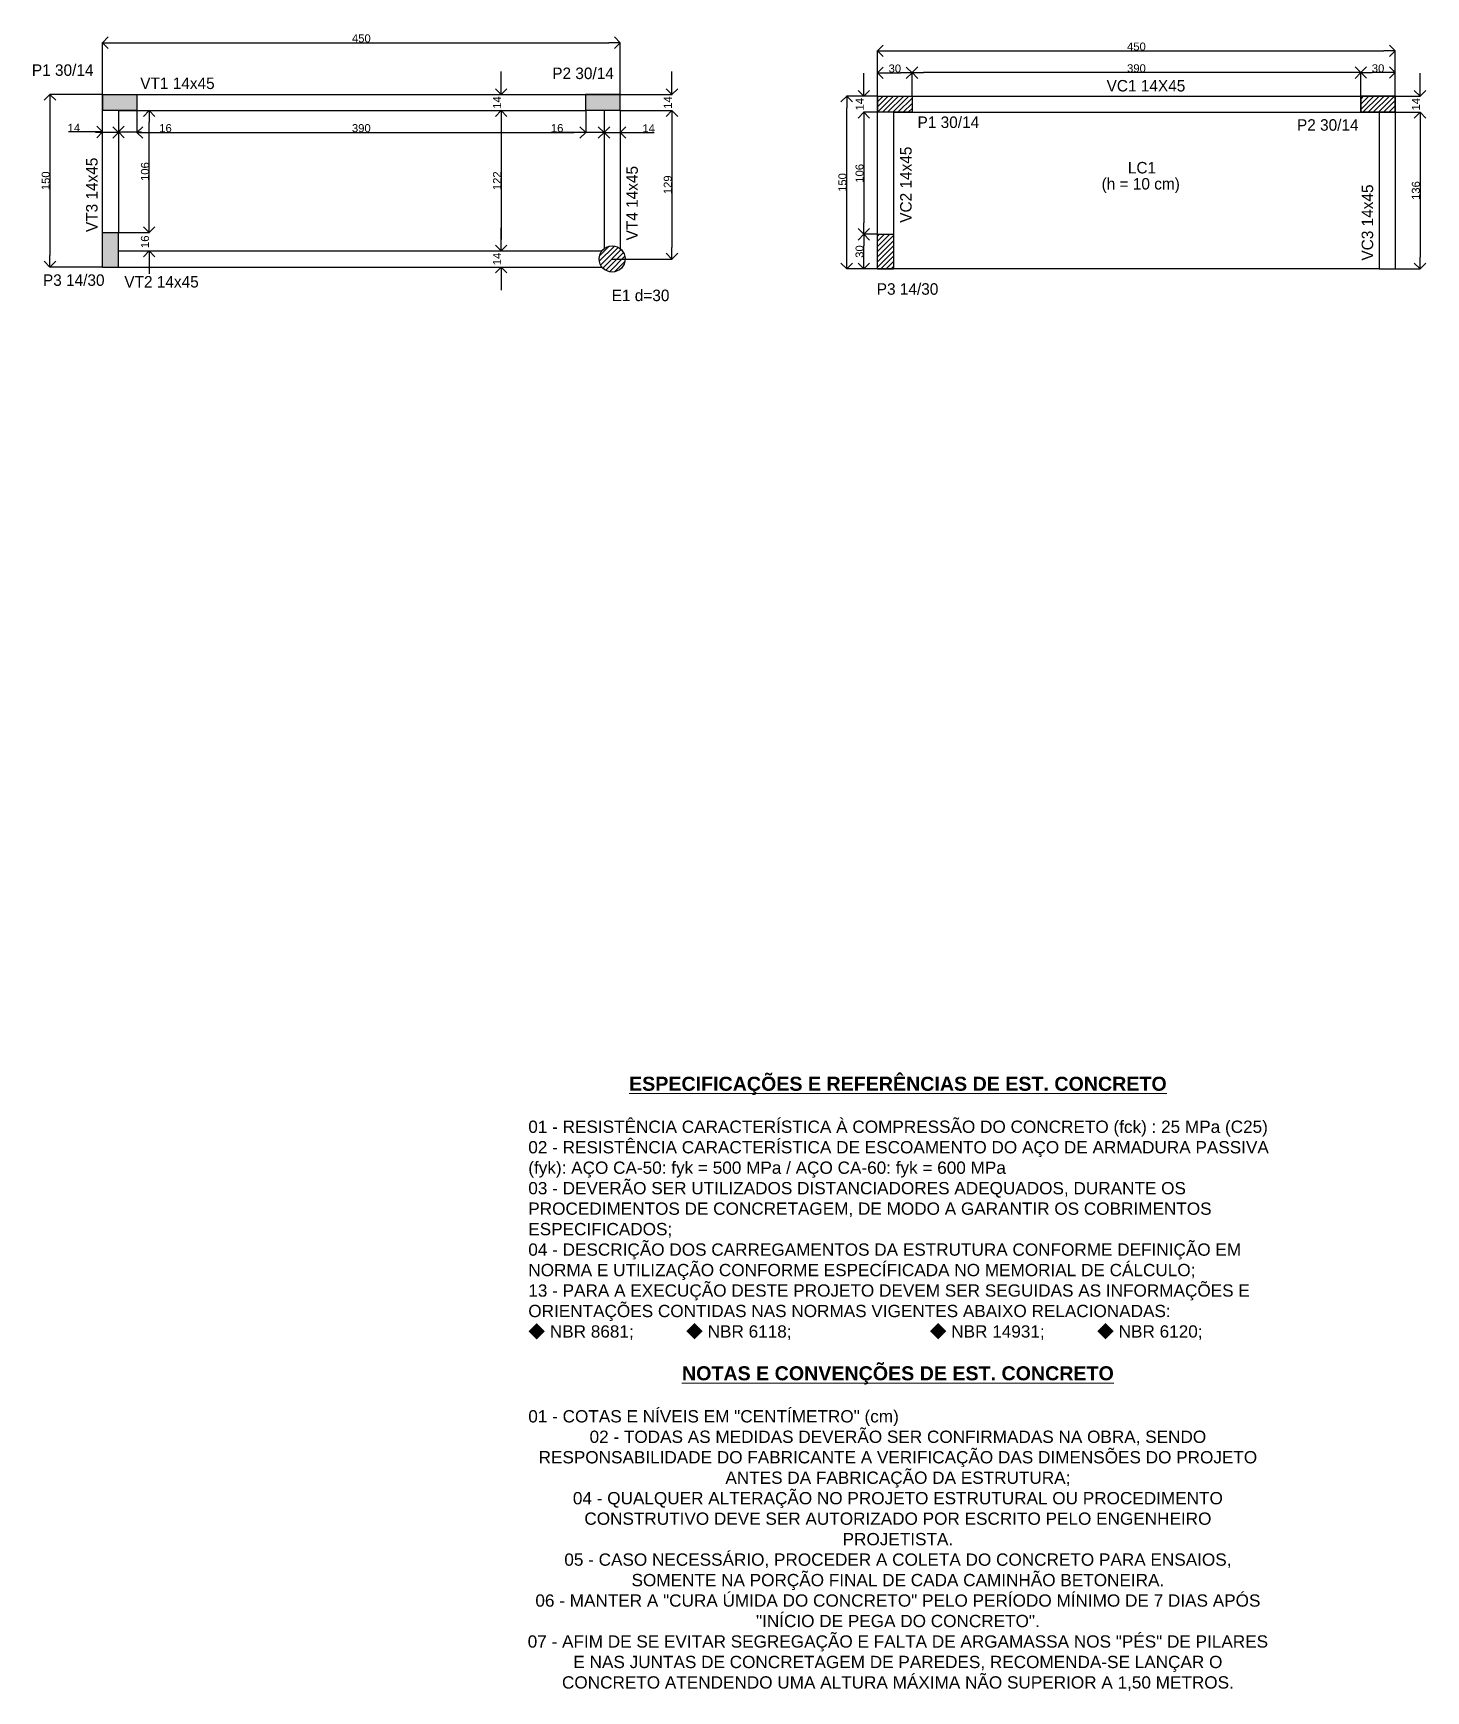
# Model space of a CAD drawing. Header units: centimetres. Extents: x -7745 to 1402, y 487 to 2935.
# Drawn here: x -1639 to -429, y 1351 to 2791 of the extents above; entities that cross this region are included whole.
import ezdxf

# ---------------------------------------------------------------- set-up
doc = ezdxf.new("R2010")
doc.units = ezdxf.units.CM
doc.linetypes.add('ACAD_ISO03W100', pattern=[30, 12, -18])
for name, color, linetype in [('024 TEXTOS', 7, 'Continuous'), ('ARQUITETURA', 253, 'Continuous'), ('CARIMBO', 250, 'Continuous'), ('Cota', 5, 'Continuous'), ('PEÇAS ESTRUTURAIS', 1, 'Continuous')]:
    doc.layers.add(name, color=color, linetype=linetype)
doc.layers.add('A-ANNO-DIMS', color=7, linetype='Continuous', lineweight=30)
doc.styles.add('1.100 GRANDE', font='arial.ttf', dxfattribs={"height": 0.25})
doc.styles.add('Arial_1', font='arial.ttf', dxfattribs={"height": 7})
doc.styles.add('Century Gothic_B', font='GOTHICB.TTF', dxfattribs={"height": 0.15})
doc.dimstyles.get("Standard").update_dxf_attribs({"dimtxt": 7, "dimasz": 0.3, "dimexe": 0.18, "dimexo": 0.0625, "dimgap": 0.09, "dimtad": 0, "dimdec": 0, "dimzin": 0, "dimdsep": 46, "dimtxsty": 'Arial_1', "dimcen": 0.09, "dimadec": 0, "dimazin": 0, "dimtfac": 1, "dimtdec": 0, "dimtofl": 0, "dimtmove": 0, "dimatfit": 3, "dimfxl": 1, "dimtolj": 1, "dimtzin": 0, "dimarcsym": 2})

# ---------------------------------------------------------------- blocks, each defined once
blk = doc.blocks.new('_Open90')
at = {"color": 0, "linetype": 'ByBlock', "lineweight": -2}
for p, q in [((0, 0), (-1, 0)), ((-0.5, 0.5), (0, 0)), ((0, 0), (-0.5, -0.5))]:
    blk.add_line(p, q, dxfattribs=at)
blk = doc.blocks.new('*D106')
at = {"layer": 'Cota', "color": 0, "lineweight": -2, "transparency": 16777216}
for p, q in [((-1579, 2738.1), (-1624.7, 2738.1)), ((-1624.5, 2728.1), (-1624.5, 2598.1)), ((-1579, 2588.1), (-1624.7, 2588.1))]:
    blk.add_line(p, q, dxfattribs=at)
at = {"layer": 'Defpoints', "color": 0, "transparency": 16777216}
for p in [(-1578.9, 2738.1), (-1624.5, 2588.1), (-1578.9, 2588.1)]:
    blk.add_point(p, dxfattribs=at)
at = {"layer": 'Cota', "color": 0, "lineweight": -2, "transparency": 16777216, "xscale": 10, "yscale": 10, "zscale": 10}
for p, rotation in [((-1624.5, 2738.1), 90), ((-1624.5, 2588.1), 270)]:
    blk.add_blockref('_Open90', p, dxfattribs=dict(at, rotation=rotation))
at = {"layer": 'Cota', "color": 0, "transparency": 16777216, "insert": (-1628.2, 2663.1), "char_height": 7, "attachment_point": 5, "rotation": 90, "style": 'Arial_1'}
blk.add_mtext('\\A1;150', dxfattribs=at)
blk = doc.blocks.new('*D108')
at = {"layer": 'Cota', "color": 0, "lineweight": -2, "transparency": 16777216}
for p, q in [((-1578.9, 2738.2), (-1578.9, 2783.3)), ((-1568.9, 2783.1), (-1138.9, 2783.1)), ((-1128.9, 2738.2), (-1128.9, 2783.3))]:
    blk.add_line(p, q, dxfattribs=at)
at = {"layer": 'Defpoints', "color": 0, "transparency": 16777216}
for p in [(-1128.9, 2783.1), (-1578.9, 2738.1), (-1128.9, 2738.1)]:
    blk.add_point(p, dxfattribs=at)
at = {"layer": 'Cota', "color": 0, "lineweight": -2, "transparency": 16777216, "xscale": 10, "yscale": 10, "zscale": 10, "rotation": 180}
blk.add_blockref('_Open90', (-1578.9, 2783.1), dxfattribs=at)
at = {"layer": 'Cota', "color": 0, "lineweight": -2, "transparency": 16777216, "xscale": 10, "yscale": 10, "zscale": 10}
blk.add_blockref('_Open90', (-1128.9, 2783.1), dxfattribs=at)
at = {"layer": 'Cota', "color": 0, "transparency": 16777216, "insert": (-1353.9, 2786.8), "char_height": 7, "attachment_point": 5, "style": 'Arial_1'}
blk.add_mtext('\\A1;450', dxfattribs=at)
blk = doc.blocks.new('*D109')
at = {"layer": 'Cota', "color": 0, "lineweight": -2, "transparency": 16777216}
for p, q in [((-1588.9, 2705.5), (-1608.4, 2705.5)), ((-1578.9, 2705.2), (-1578.9, 2705.7)), ((-1564.9, 2705.2), (-1564.9, 2705.7)), ((-1554.9, 2705.5), (-1544.9, 2705.5))]:
    blk.add_line(p, q, dxfattribs=at)
at = {"layer": 'Defpoints', "color": 0, "transparency": 16777216}
for p in [(-1578.9, 2705.1), (-1564.9, 2705.5), (-1564.9, 2705.1)]:
    blk.add_point(p, dxfattribs=at)
at = {"layer": 'Cota', "color": 0, "lineweight": -2, "transparency": 16777216, "xscale": 10, "yscale": 10, "zscale": 10}
blk.add_blockref('_Open90', (-1578.9, 2705.5), dxfattribs=at)
at = {"layer": 'Cota', "color": 0, "lineweight": -2, "transparency": 16777216, "xscale": 10, "yscale": 10, "zscale": 10, "rotation": 180}
blk.add_blockref('_Open90', (-1564.9, 2705.5), dxfattribs=at)
at = {"layer": 'Cota', "color": 0, "transparency": 16777216, "insert": (-1603.7, 2709.1), "char_height": 7, "attachment_point": 5, "style": 'Arial_1'}
blk.add_mtext('\\A1;14', dxfattribs=at)
blk = doc.blocks.new('*D110')
at = {"layer": 'Cota', "color": 0, "lineweight": -2, "transparency": 16777216}
for p, q in [((-1564.9, 2724.1), (-1564.9, 2704.9)), ((-1548.9, 2724.1), (-1548.9, 2704.9)), ((-1574.9, 2705.1), (-1584.9, 2705.1)), ((-1538.9, 2705.1), (-1519.4, 2705.1))]:
    blk.add_line(p, q, dxfattribs=at)
at = {"layer": 'Defpoints', "color": 0, "transparency": 16777216}
for p in [(-1564.9, 2724.1), (-1548.9, 2724.1), (-1548.9, 2705.1)]:
    blk.add_point(p, dxfattribs=at)
at = {"layer": 'Cota', "color": 0, "lineweight": -2, "transparency": 16777216, "xscale": 10, "yscale": 10, "zscale": 10}
blk.add_blockref('_Open90', (-1564.9, 2705.1), dxfattribs=at)
at = {"layer": 'Cota', "color": 0, "lineweight": -2, "transparency": 16777216, "xscale": 10, "yscale": 10, "zscale": 10, "rotation": 180}
blk.add_blockref('_Open90', (-1548.9, 2705.1), dxfattribs=at)
at = {"layer": 'Cota', "color": 0, "transparency": 16777216, "insert": (-1524.1, 2708.8), "char_height": 7, "attachment_point": 5, "style": 'Arial_1'}
blk.add_mtext('\\A1;16', dxfattribs=at)
blk = doc.blocks.new('*D111')
at = {"layer": 'Cota', "color": 0, "lineweight": -2, "transparency": 16777216}
for p, q in [((-1548.9, 2724.1), (-1548.9, 2704.9)), ((-1158.9, 2724.1), (-1158.9, 2704.9)), ((-1538.9, 2705.1), (-1168.9, 2705.1))]:
    blk.add_line(p, q, dxfattribs=at)
at = {"layer": 'Defpoints', "color": 0, "transparency": 16777216}
for p in [(-1548.9, 2724.1), (-1158.9, 2724.1), (-1158.9, 2705.1)]:
    blk.add_point(p, dxfattribs=at)
at = {"layer": 'Cota', "color": 0, "lineweight": -2, "transparency": 16777216, "xscale": 10, "yscale": 10, "zscale": 10, "rotation": 180}
blk.add_blockref('_Open90', (-1548.9, 2705.1), dxfattribs=at)
at = {"layer": 'Cota', "color": 0, "lineweight": -2, "transparency": 16777216, "xscale": 10, "yscale": 10, "zscale": 10}
blk.add_blockref('_Open90', (-1158.9, 2705.1), dxfattribs=at)
at = {"layer": 'Cota', "color": 0, "transparency": 16777216, "insert": (-1353.9, 2708.8), "char_height": 7, "attachment_point": 5, "style": 'Arial_1'}
blk.add_mtext('\\A1;390', dxfattribs=at)
blk = doc.blocks.new('*D112')
at = {"layer": 'Cota', "color": 0, "lineweight": -2, "transparency": 16777216}
for p, q in [((-1158.9, 2724.1), (-1158.9, 2704.9)), ((-1142.9, 2724.1), (-1142.9, 2704.9)), ((-1168.9, 2705.1), (-1188.5, 2705.1)), ((-1132.9, 2705.1), (-1122.9, 2705.1))]:
    blk.add_line(p, q, dxfattribs=at)
at = {"layer": 'Defpoints', "color": 0, "transparency": 16777216}
for p in [(-1158.9, 2724.1), (-1142.9, 2724.1), (-1142.9, 2705.1)]:
    blk.add_point(p, dxfattribs=at)
at = {"layer": 'Cota', "color": 0, "lineweight": -2, "transparency": 16777216, "xscale": 10, "yscale": 10, "zscale": 10}
blk.add_blockref('_Open90', (-1158.9, 2705.1), dxfattribs=at)
at = {"layer": 'Cota', "color": 0, "lineweight": -2, "transparency": 16777216, "xscale": 10, "yscale": 10, "zscale": 10, "rotation": 180}
blk.add_blockref('_Open90', (-1142.9, 2705.1), dxfattribs=at)
at = {"layer": 'Cota', "color": 0, "transparency": 16777216, "insert": (-1183.7, 2708.8), "char_height": 7, "attachment_point": 5, "style": 'Arial_1'}
blk.add_mtext('\\A1;16', dxfattribs=at)
blk = doc.blocks.new('*D113')
at = {"layer": 'Cota', "color": 0, "lineweight": -2, "transparency": 16777216}
for p, q in [((-1142.9, 2724.1), (-1142.9, 2704.9)), ((-1128.9, 2724.1), (-1128.9, 2704.9)), ((-1152.9, 2705.1), (-1162.9, 2705.1)), ((-1118.9, 2705.1), (-1099.4, 2705.1))]:
    blk.add_line(p, q, dxfattribs=at)
at = {"layer": 'Defpoints', "color": 0, "transparency": 16777216}
for p in [(-1142.9, 2724.1), (-1128.9, 2724.1), (-1128.9, 2705.1)]:
    blk.add_point(p, dxfattribs=at)
at = {"layer": 'Cota', "color": 0, "lineweight": -2, "transparency": 16777216, "xscale": 10, "yscale": 10, "zscale": 10}
blk.add_blockref('_Open90', (-1142.9, 2705.1), dxfattribs=at)
at = {"layer": 'Cota', "color": 0, "lineweight": -2, "transparency": 16777216, "xscale": 10, "yscale": 10, "zscale": 10, "rotation": 180}
blk.add_blockref('_Open90', (-1128.9, 2705.1), dxfattribs=at)
at = {"layer": 'Cota', "color": 0, "transparency": 16777216, "insert": (-1104.2, 2708.7), "char_height": 7, "attachment_point": 5, "style": 'Arial_1'}
blk.add_mtext('\\A1;14', dxfattribs=at)
blk = doc.blocks.new('*D114')
at = {"layer": 'Cota', "color": 0, "lineweight": -2, "transparency": 16777216}
for p, q in [((-1232.3, 2748.1), (-1232.3, 2758.1)), ((-1232.2, 2738.1), (-1232.5, 2738.1)), ((-1232.3, 2724.1), (-1232.5, 2724.1)), ((-1232.3, 2714.1), (-1232.3, 2704.1))]:
    blk.add_line(p, q, dxfattribs=at)
at = {"layer": 'Defpoints', "color": 0, "transparency": 16777216}
for p in [(-1232.1, 2738.1), (-1232.3, 2724.1), (-1232.3, 2724.1)]:
    blk.add_point(p, dxfattribs=at)
at = {"layer": 'Cota', "color": 0, "lineweight": -2, "transparency": 16777216, "xscale": 10, "yscale": 10, "zscale": 10}
for p, rotation in [((-1232.3, 2738.1), 270), ((-1232.3, 2724.1), 90)]:
    blk.add_blockref('_Open90', p, dxfattribs=dict(at, rotation=rotation))
at = {"layer": 'Cota', "color": 0, "transparency": 16777216, "insert": (-1235.9, 2731.1), "char_height": 7, "attachment_point": 5, "rotation": 90, "style": 'Arial_1'}
blk.add_mtext('\\A1;14', dxfattribs=at)
blk = doc.blocks.new('*D115')
at = {"layer": 'Cota', "color": 0, "lineweight": -2, "transparency": 16777216}
for p, q in [((-1232.3, 2724.1), (-1232.5, 2724.1)), ((-1232.3, 2714.1), (-1232.3, 2612.1)), ((-1232.3, 2602.1), (-1232.5, 2602.1))]:
    blk.add_line(p, q, dxfattribs=at)
at = {"layer": 'Defpoints', "color": 0, "transparency": 16777216}
for p in [(-1232.3, 2724.1), (-1232.3, 2602.1), (-1232.3, 2602.1)]:
    blk.add_point(p, dxfattribs=at)
at = {"layer": 'Cota', "color": 0, "lineweight": -2, "transparency": 16777216, "xscale": 10, "yscale": 10, "zscale": 10}
for p, rotation in [((-1232.3, 2724.1), 90), ((-1232.3, 2602.1), 270)]:
    blk.add_blockref('_Open90', p, dxfattribs=dict(at, rotation=rotation))
at = {"layer": 'Cota', "color": 0, "transparency": 16777216, "insert": (-1235.9, 2663.1), "char_height": 7, "attachment_point": 5, "rotation": 90, "style": 'Arial_1'}
blk.add_mtext('\\A1;122', dxfattribs=at)
blk = doc.blocks.new('*D116')
at = {"layer": 'Cota', "color": 0, "lineweight": -2, "transparency": 16777216}
for p, q in [((-1232.3, 2612.1), (-1232.3, 2622.1)), ((-1232.3, 2602.1), (-1232.1, 2602.1)), ((-1232.6, 2588.1), (-1232.1, 2588.1)), ((-1232.3, 2578.1), (-1232.3, 2568.1))]:
    blk.add_line(p, q, dxfattribs=at)
at = {"layer": 'Defpoints', "color": 0, "transparency": 16777216}
for p in [(-1232.3, 2602.1), (-1232.7, 2588.1), (-1232.3, 2588.1)]:
    blk.add_point(p, dxfattribs=at)
at = {"layer": 'Cota', "color": 0, "lineweight": -2, "transparency": 16777216, "xscale": 10, "yscale": 10, "zscale": 10}
for p, rotation in [((-1232.3, 2602.1), 270), ((-1232.3, 2588.1), 90)]:
    blk.add_blockref('_Open90', p, dxfattribs=dict(at, rotation=rotation))
at = {"layer": 'Cota', "color": 0, "transparency": 16777216, "insert": (-1235.9, 2595.1), "char_height": 7, "attachment_point": 5, "rotation": 90, "style": 'Arial_1'}
blk.add_mtext('\\A1;14', dxfattribs=at)
blk = doc.blocks.new('*D117')
at = {"layer": 'Cota', "color": 0, "lineweight": -2, "transparency": 16777216}
for p, q in [((-1083.9, 2748.1), (-1083.9, 2758.1)), ((-1128.9, 2738.1), (-1083.7, 2738.1)), ((-1128.9, 2724.1), (-1083.7, 2724.1)), ((-1083.9, 2714.1), (-1083.9, 2704.1))]:
    blk.add_line(p, q, dxfattribs=at)
at = {"layer": 'Defpoints', "color": 0, "transparency": 16777216}
for p in [(-1128.9, 2738.1), (-1128.9, 2724.1), (-1083.9, 2724.1)]:
    blk.add_point(p, dxfattribs=at)
at = {"layer": 'Cota', "color": 0, "lineweight": -2, "transparency": 16777216, "xscale": 10, "yscale": 10, "zscale": 10}
for p, rotation in [((-1083.9, 2738.1), 270), ((-1083.9, 2724.1), 90)]:
    blk.add_blockref('_Open90', p, dxfattribs=dict(at, rotation=rotation))
at = {"layer": 'Cota', "color": 0, "transparency": 16777216, "insert": (-1087.5, 2731.1), "char_height": 7, "attachment_point": 5, "rotation": 90, "style": 'Arial_1'}
blk.add_mtext('\\A1;14', dxfattribs=at)
blk = doc.blocks.new('*D118')
at = {"layer": 'Cota', "color": 0, "lineweight": -2, "transparency": 16777216}
for p, q in [((-1128.9, 2724.1), (-1083.7, 2724.1)), ((-1083.9, 2714.1), (-1083.9, 2605.1)), ((-1135.9, 2595.1), (-1083.7, 2595.1))]:
    blk.add_line(p, q, dxfattribs=at)
at = {"layer": 'Defpoints', "color": 0, "transparency": 16777216}
for p in [(-1128.9, 2724.1), (-1135.9, 2595.1), (-1083.9, 2595.1)]:
    blk.add_point(p, dxfattribs=at)
at = {"layer": 'Cota', "color": 0, "lineweight": -2, "transparency": 16777216, "xscale": 10, "yscale": 10, "zscale": 10}
for p, rotation in [((-1083.9, 2724.1), 90), ((-1083.9, 2595.1), 270)]:
    blk.add_blockref('_Open90', p, dxfattribs=dict(at, rotation=rotation))
at = {"layer": 'Cota', "color": 0, "transparency": 16777216, "insert": (-1087.5, 2659.6), "char_height": 7, "attachment_point": 5, "rotation": 90, "style": 'Arial_1'}
blk.add_mtext('\\A1;129', dxfattribs=at)
blk = doc.blocks.new('*D121')
at = {"layer": 'Cota', "color": 0, "lineweight": -2, "transparency": 16777216}
for p, q in [((-1538.3, 2628.1), (-1538.3, 2638.1)), ((-1564.9, 2618.1), (-1538.1, 2618.1)), ((-1564.9, 2602.1), (-1538.1, 2602.1)), ((-1538.3, 2592.1), (-1538.3, 2582.1))]:
    blk.add_line(p, q, dxfattribs=at)
at = {"layer": 'Defpoints', "color": 0, "transparency": 16777216}
for p in [(-1564.9, 2618.1), (-1538.3, 2618.1), (-1564.9, 2602.1)]:
    blk.add_point(p, dxfattribs=at)
at = {"layer": 'Cota', "color": 0, "lineweight": -2, "transparency": 16777216, "xscale": 10, "yscale": 10, "zscale": 10}
for p, rotation in [((-1538.3, 2618.1), 270), ((-1538.3, 2602.1), 90)]:
    blk.add_blockref('_Open90', p, dxfattribs=dict(at, rotation=rotation))
at = {"layer": 'Cota', "color": 0, "transparency": 16777216, "insert": (-1541.9, 2610.1), "char_height": 7, "attachment_point": 5, "rotation": 90, "style": 'Arial_1'}
blk.add_mtext('\\A1;16', dxfattribs=at)
blk = doc.blocks.new('*D122')
at = {"layer": 'Cota', "color": 0, "lineweight": -2, "transparency": 16777216}
for p, q in [((-1564.9, 2724.1), (-1538.1, 2724.1)), ((-1538.3, 2628.1), (-1538.3, 2714.1)), ((-1564.9, 2618.1), (-1538.1, 2618.1))]:
    blk.add_line(p, q, dxfattribs=at)
at = {"layer": 'Defpoints', "color": 0, "transparency": 16777216}
for p in [(-1564.9, 2724.1), (-1538.3, 2724.1), (-1564.9, 2618.1)]:
    blk.add_point(p, dxfattribs=at)
at = {"layer": 'Cota', "color": 0, "lineweight": -2, "transparency": 16777216, "xscale": 10, "yscale": 10, "zscale": 10}
for p, rotation in [((-1538.3, 2724.1), 90), ((-1538.3, 2618.1), 270)]:
    blk.add_blockref('_Open90', p, dxfattribs=dict(at, rotation=rotation))
at = {"layer": 'Cota', "color": 0, "transparency": 16777216, "insert": (-1541.9, 2671.1), "char_height": 7, "attachment_point": 5, "rotation": 90, "style": 'Arial_1'}
blk.add_mtext('\\A1;106', dxfattribs=at)
blk = doc.blocks.new('*D124')
at = {"layer": 'Cota', "color": 0, "lineweight": -2, "transparency": 16777216}
for p, q in [((-905.3, 2616.6), (-917.3, 2616.6)), ((-917.2, 2596.6), (-917.2, 2606.6)), ((-905.3, 2586.6), (-917.3, 2586.6))]:
    blk.add_line(p, q, dxfattribs=at)
at = {"layer": 'Defpoints', "color": 0, "transparency": 16777216}
for p in [(-917.2, 2616.6), (-905.2, 2616.6), (-905.2, 2586.6)]:
    blk.add_point(p, dxfattribs=at)
at = {"layer": 'Cota', "color": 0, "lineweight": -2, "transparency": 16777216, "xscale": 10, "yscale": 10, "zscale": 10}
for p, rotation in [((-917.2, 2616.6), 90), ((-917.2, 2586.6), 270)]:
    blk.add_blockref('_Open90', p, dxfattribs=dict(at, rotation=rotation))
at = {"layer": 'Cota', "color": 0, "transparency": 16777216, "insert": (-920.8, 2601.6), "char_height": 7, "attachment_point": 5, "rotation": 90, "style": 'Arial_1'}
blk.add_mtext('\\A1;30', dxfattribs=at)
blk = doc.blocks.new('*D125')
at = {"layer": 'Cota', "color": 0, "lineweight": -2, "transparency": 16777216}
for p, q in [((-905.3, 2722.6), (-917.3, 2722.6)), ((-917.1, 2712.6), (-917.1, 2626.6)), ((-905.3, 2616.6), (-917.3, 2616.6))]:
    blk.add_line(p, q, dxfattribs=at)
at = {"layer": 'Defpoints', "color": 0, "transparency": 16777216}
for p in [(-905.2, 2722.6), (-917.1, 2616.6), (-905.2, 2616.6)]:
    blk.add_point(p, dxfattribs=at)
at = {"layer": 'Cota', "color": 0, "lineweight": -2, "transparency": 16777216, "xscale": 10, "yscale": 10, "zscale": 10}
for p, rotation in [((-917.1, 2722.6), 90), ((-917.1, 2616.6), 270)]:
    blk.add_blockref('_Open90', p, dxfattribs=dict(at, rotation=rotation))
at = {"layer": 'Cota', "color": 0, "transparency": 16777216, "insert": (-920.8, 2669.6), "char_height": 7, "attachment_point": 5, "rotation": 90, "style": 'Arial_1'}
blk.add_mtext('\\A1;106', dxfattribs=at)
blk = doc.blocks.new('*D126')
at = {"layer": 'Cota', "color": 0, "lineweight": -2, "transparency": 16777216}
for p, q in [((-917.1, 2746.6), (-917.1, 2756.6)), ((-905.3, 2736.6), (-917.3, 2736.6)), ((-905.3, 2722.6), (-917.3, 2722.6)), ((-917.1, 2712.6), (-917.1, 2702.6))]:
    blk.add_line(p, q, dxfattribs=at)
at = {"layer": 'Defpoints', "color": 0, "transparency": 16777216}
for p in [(-905.2, 2736.6), (-917.1, 2722.6), (-905.2, 2722.6)]:
    blk.add_point(p, dxfattribs=at)
at = {"layer": 'Cota', "color": 0, "lineweight": -2, "transparency": 16777216, "xscale": 10, "yscale": 10, "zscale": 10}
for p, rotation in [((-917.1, 2736.6), 270), ((-917.1, 2722.6), 90)]:
    blk.add_blockref('_Open90', p, dxfattribs=dict(at, rotation=rotation))
at = {"layer": 'Cota', "color": 0, "transparency": 16777216, "insert": (-920.7, 2729.6), "char_height": 7, "attachment_point": 5, "rotation": 90, "style": 'Arial_1'}
blk.add_mtext('\\A1;14', dxfattribs=at)
blk = doc.blocks.new('*D127')
at = {"layer": 'Cota', "color": 0, "lineweight": -2, "transparency": 16777216}
for p, q in [((-905.2, 2736.7), (-905.2, 2757.1)), ((-895.2, 2756.9), (-885.2, 2756.9)), ((-875.2, 2736.7), (-875.2, 2757.1))]:
    blk.add_line(p, q, dxfattribs=at)
at = {"layer": 'Defpoints', "color": 0, "transparency": 16777216}
for p in [(-875.2, 2756.9), (-905.2, 2736.6), (-875.2, 2736.6)]:
    blk.add_point(p, dxfattribs=at)
at = {"layer": 'Cota', "color": 0, "lineweight": -2, "transparency": 16777216, "xscale": 10, "yscale": 10, "zscale": 10, "rotation": 180}
blk.add_blockref('_Open90', (-905.2, 2756.9), dxfattribs=at)
at = {"layer": 'Cota', "color": 0, "lineweight": -2, "transparency": 16777216, "xscale": 10, "yscale": 10, "zscale": 10}
blk.add_blockref('_Open90', (-875.2, 2756.9), dxfattribs=at)
at = {"layer": 'Cota', "color": 0, "transparency": 16777216, "insert": (-890.2, 2760.6), "char_height": 7, "attachment_point": 5, "style": 'Arial_1'}
blk.add_mtext('\\A1;30', dxfattribs=at)
blk = doc.blocks.new('*D128')
at = {"layer": 'Cota', "color": 0, "lineweight": -2, "transparency": 16777216}
for p, q in [((-875.2, 2736.7), (-875.2, 2757.3)), ((-495.2, 2757.1), (-865.2, 2757.1)), ((-485.2, 2736.7), (-485.2, 2757.3))]:
    blk.add_line(p, q, dxfattribs=at)
at = {"layer": 'Defpoints', "color": 0, "transparency": 16777216}
for p in [(-875.2, 2757.1), (-875.2, 2736.6), (-485.2, 2736.6)]:
    blk.add_point(p, dxfattribs=at)
at = {"layer": 'Cota', "color": 0, "lineweight": -2, "transparency": 16777216, "xscale": 10, "yscale": 10, "zscale": 10, "rotation": 180}
blk.add_blockref('_Open90', (-875.2, 2757.1), dxfattribs=at)
at = {"layer": 'Cota', "color": 0, "lineweight": -2, "transparency": 16777216, "xscale": 10, "yscale": 10, "zscale": 10}
blk.add_blockref('_Open90', (-485.2, 2757.1), dxfattribs=at)
at = {"layer": 'Cota', "color": 0, "transparency": 16777216, "insert": (-680.2, 2760.8), "char_height": 7, "attachment_point": 5, "style": 'Arial_1'}
blk.add_mtext('\\A1;390', dxfattribs=at)
blk = doc.blocks.new('*D129')
at = {"layer": 'Cota', "color": 0, "lineweight": -2, "transparency": 16777216}
for p, q in [((-485.2, 2736.7), (-485.2, 2757.3)), ((-465.2, 2757.2), (-475.2, 2757.2)), ((-455.2, 2736.7), (-455.2, 2757.3))]:
    blk.add_line(p, q, dxfattribs=at)
at = {"layer": 'Defpoints', "color": 0, "transparency": 16777216}
for p in [(-485.2, 2757.2), (-485.2, 2736.6), (-455.2, 2736.6)]:
    blk.add_point(p, dxfattribs=at)
at = {"layer": 'Cota', "color": 0, "lineweight": -2, "transparency": 16777216, "xscale": 10, "yscale": 10, "zscale": 10, "rotation": 180}
blk.add_blockref('_Open90', (-485.2, 2757.2), dxfattribs=at)
at = {"layer": 'Cota', "color": 0, "lineweight": -2, "transparency": 16777216, "xscale": 10, "yscale": 10, "zscale": 10}
blk.add_blockref('_Open90', (-455.2, 2757.2), dxfattribs=at)
at = {"layer": 'Cota', "color": 0, "transparency": 16777216, "insert": (-470.2, 2760.8), "char_height": 7, "attachment_point": 5, "style": 'Arial_1'}
blk.add_mtext('\\A1;30', dxfattribs=at)
blk = doc.blocks.new('*D130')
at = {"layer": 'Cota', "color": 0, "lineweight": -2, "transparency": 16777216}
for p, q in [((-433.7, 2746.6), (-433.7, 2756.6)), ((-455.2, 2736.6), (-433.5, 2736.6)), ((-455.2, 2722.6), (-433.5, 2722.6)), ((-433.7, 2712.6), (-433.7, 2702.6))]:
    blk.add_line(p, q, dxfattribs=at)
at = {"layer": 'Defpoints', "color": 0, "transparency": 16777216}
for p in [(-455.2, 2736.6), (-455.2, 2722.6), (-433.7, 2722.6)]:
    blk.add_point(p, dxfattribs=at)
at = {"layer": 'Cota', "color": 0, "lineweight": -2, "transparency": 16777216, "xscale": 10, "yscale": 10, "zscale": 10}
for p, rotation in [((-433.7, 2736.6), 270), ((-433.7, 2722.6), 90)]:
    blk.add_blockref('_Open90', p, dxfattribs=dict(at, rotation=rotation))
at = {"layer": 'Cota', "color": 0, "transparency": 16777216, "insert": (-437.3, 2729.6), "char_height": 7, "attachment_point": 5, "rotation": 90, "style": 'Arial_1'}
blk.add_mtext('\\A1;14', dxfattribs=at)
blk = doc.blocks.new('*D131')
at = {"layer": 'Cota', "color": 0, "lineweight": -2, "transparency": 16777216}
for p, q in [((-455.2, 2722.6), (-433.5, 2722.6)), ((-433.7, 2712.6), (-433.7, 2596.6)), ((-455.2, 2586.6), (-433.5, 2586.6))]:
    blk.add_line(p, q, dxfattribs=at)
at = {"layer": 'Defpoints', "color": 0, "transparency": 16777216}
for p in [(-455.2, 2722.6), (-455.2, 2586.6), (-433.7, 2586.6)]:
    blk.add_point(p, dxfattribs=at)
at = {"layer": 'Cota', "color": 0, "lineweight": -2, "transparency": 16777216, "xscale": 10, "yscale": 10, "zscale": 10}
for p, rotation in [((-433.7, 2722.6), 90), ((-433.7, 2586.6), 270)]:
    blk.add_blockref('_Open90', p, dxfattribs=dict(at, rotation=rotation))
at = {"layer": 'Cota', "color": 0, "transparency": 16777216, "insert": (-437.3, 2654.6), "char_height": 7, "attachment_point": 5, "rotation": 90, "style": 'Arial_1'}
blk.add_mtext('\\A1;136', dxfattribs=at)
blk = doc.blocks.new('*D132')
at = {"layer": 'Cota', "color": 0, "lineweight": -2, "transparency": 16777216}
for p, q in [((-905.2, 2736.7), (-905.2, 2776.2)), ((-895.2, 2776), (-465.2, 2776)), ((-455.2, 2736.7), (-455.2, 2776.2))]:
    blk.add_line(p, q, dxfattribs=at)
at = {"layer": 'Defpoints', "color": 0, "transparency": 16777216}
for p in [(-455.2, 2776), (-905.2, 2736.6), (-455.2, 2736.6)]:
    blk.add_point(p, dxfattribs=at)
at = {"layer": 'Cota', "color": 0, "lineweight": -2, "transparency": 16777216, "xscale": 10, "yscale": 10, "zscale": 10, "rotation": 180}
blk.add_blockref('_Open90', (-905.2, 2776), dxfattribs=at)
at = {"layer": 'Cota', "color": 0, "lineweight": -2, "transparency": 16777216, "xscale": 10, "yscale": 10, "zscale": 10}
blk.add_blockref('_Open90', (-455.2, 2776), dxfattribs=at)
at = {"layer": 'Cota', "color": 0, "transparency": 16777216, "insert": (-680.2, 2779.7), "char_height": 7, "attachment_point": 5, "style": 'Arial_1'}
blk.add_mtext('\\A1;450', dxfattribs=at)
blk = doc.blocks.new('*D133')
at = {"layer": 'Cota', "color": 0, "lineweight": -2, "transparency": 16777216}
for p, q in [((-905.3, 2736.6), (-932.2, 2736.6)), ((-932, 2596.6), (-932, 2726.6)), ((-905.3, 2586.6), (-932.2, 2586.6))]:
    blk.add_line(p, q, dxfattribs=at)
at = {"layer": 'Defpoints', "color": 0, "transparency": 16777216}
for p in [(-932, 2736.6), (-905.2, 2736.6), (-905.2, 2586.6)]:
    blk.add_point(p, dxfattribs=at)
at = {"layer": 'Cota', "color": 0, "lineweight": -2, "transparency": 16777216, "xscale": 10, "yscale": 10, "zscale": 10}
for p, rotation in [((-932, 2736.6), 90), ((-932, 2586.6), 270)]:
    blk.add_blockref('_Open90', p, dxfattribs=dict(at, rotation=rotation))
at = {"layer": 'Cota', "color": 0, "transparency": 16777216, "insert": (-935.7, 2661.6), "char_height": 7, "attachment_point": 5, "rotation": 90, "style": 'Arial_1'}
blk.add_mtext('\\A1;150', dxfattribs=at)

msp = doc.modelspace()

# ---------------------------------------------------------------- hatches: boundary and pattern name
at = {"layer": 'A-ANNO-DIMS'}
h = msp.add_hatch(dxfattribs=at)
h.set_pattern_fill('ANSI31', color=1)
h.paths.add_polyline_path([(-905.245, 2736.598), (-875.245, 2736.598), (-875.245, 2722.598), (-905.245, 2722.598)])
h.paths.add_polyline_path([(-485.245, 2736.598), (-455.245, 2736.598), (-455.245, 2722.598), (-485.245, 2722.598)])
h.paths.add_polyline_path([(-905.245, 2616.598), (-891.245, 2616.598), (-891.245, 2586.598), (-905.245, 2586.598)])
h = msp.add_hatch(dxfattribs=at)
h.set_pattern_fill('ANSI31', color=1)
edge = h.paths.add_edge_path()
edge.add_arc((-1135.916, 2595.146), 11.328, 0, 360)
at = {"layer": 'CARIMBO'}
h = msp.add_hatch(color=1, dxfattribs=at)
h.dxf.hatch_style = 1
h.paths.add_polyline_path([(-1548.916, 2738.146), (-1578.916, 2738.146), (-1578.916, 2724.146), (-1548.916, 2724.146)])
h.paths.add_polyline_path([(-1564.916, 2618.146), (-1578.916, 2618.146), (-1578.916, 2588.146), (-1564.916, 2588.146)])
h.paths.add_polyline_path([(-1128.916, 2738.146), (-1158.916, 2738.146), (-1158.916, 2724.146), (-1128.916, 2724.146)])

# ---------------------------------------------------------------- linework, layer by layer
at = {"layer": 'ARQUITETURA'}
for p, q in [((-1578.916, 2588.146), (-1578.916, 2738.146)), ((-1578.916, 2738.146), (-1128.916, 2738.146)), ((-1564.916, 2724.146), (-1564.916, 2618.146)), ((-1564.916, 2724.146), (-1158.916, 2724.146)), ((-1142.916, 2724.146), (-1142.916, 2604.053)), ((-1128.916, 2724.146), (-1128.916, 2604.053)), ((-905.245, 2586.598), (-905.245, 2736.598)), ((-905.245, 2736.598), (-455.245, 2736.598)), ((-891.245, 2722.598), (-891.245, 2586.598)), ((-891.245, 2722.598), (-455.245, 2722.598)), ((-469.245, 2722.598), (-469.245, 2586.598)), ((-455.245, 2722.598), (-455.245, 2586.598)), ((-1564.916, 2602.146), (-1144.823, 2602.146)), ((-1564.916, 2588.146), (-1144.823, 2588.146)), ((-469.245, 2586.598), (-455.245, 2586.598))]:
    msp.add_line(p, q, dxfattribs=at)
at = {"layer": 'ARQUITETURA', "linetype": 'Continuous'}
msp.add_line((-469.245, 2586.598), (-891.245, 2586.598), dxfattribs=at)
at = {"layer": 'CARIMBO', "linetype": 'ACAD_ISO03W100'}
msp.add_line((-455.245, 2682.598), (-455.245, 2586.598), dxfattribs=at)
at = {"layer": 'PEÇAS ESTRUTURAIS'}
for p, q in [((-1578.916, 2738.146), (-1564.916, 2738.146)), ((-1578.916, 2738.146), (-1578.916, 2724.146)), ((-1578.916, 2738.146), (-1548.916, 2738.146)), ((-1548.916, 2738.146), (-1548.916, 2724.146)), ((-1128.916, 2738.146), (-1158.916, 2738.146)), ((-1158.916, 2738.146), (-1158.916, 2724.146)), ((-1128.916, 2724.146), (-1128.916, 2738.146)), ((-1548.916, 2724.146), (-1578.916, 2724.146)), ((-1128.916, 2724.146), (-1158.916, 2724.146)), ((-905.245, 2736.598), (-891.245, 2736.598)), ((-905.245, 2736.598), (-905.245, 2722.598)), ((-905.245, 2736.598), (-875.245, 2736.598)), ((-875.245, 2736.598), (-875.245, 2722.598)), ((-455.245, 2736.598), (-485.245, 2736.598)), ((-485.245, 2736.598), (-485.245, 2722.598)), ((-455.245, 2722.598), (-455.245, 2736.598)), ((-875.245, 2722.598), (-905.245, 2722.598)), ((-455.245, 2722.598), (-469.245, 2722.598)), ((-1578.916, 2588.146), (-1578.916, 2618.146)), ((-1578.916, 2618.146), (-1564.916, 2618.146)), ((-1564.916, 2588.146), (-1564.916, 2618.146)), ((-905.245, 2586.598), (-905.245, 2616.598)), ((-905.245, 2616.598), (-891.245, 2616.598)), ((-1578.916, 2588.146), (-1564.916, 2588.146)), ((-905.245, 2586.598), (-891.245, 2586.598))]:
    msp.add_line(p, q, dxfattribs=at)
for points in [[(-905.245, 2736.598), (-875.245, 2736.598), (-875.245, 2722.598), (-905.245, 2722.598)], [(-485.245, 2736.598), (-455.245, 2736.598), (-455.245, 2722.598), (-485.245, 2722.598)], [(-905.245, 2616.598), (-891.245, 2616.598), (-891.245, 2586.598), (-905.245, 2586.598)]]:
    msp.add_lwpolyline(points, close=True, dxfattribs=at)
msp.add_circle((-1135.916, 2595.146), 11.328, dxfattribs=at)

# ---------------------------------------------------------------- texts
at = {"layer": '024 TEXTOS', "lineweight": 5, "insert": (-1208.764, 1884.46), "char_height": 10.672365, "width": 642.46139, "attachment_point": 1, "style": '1.100 GRANDE'}
msp.add_mtext('\\pxqc;{\\fArial|b1|i0|c0|p34;\\H1.1442x;\\L\\C0;ESPECIFICAÇÕES E REFERÊNCIAS DE EST. CONCRETO\\H0.874x; \\fArial|b0|i0|c0|p34;\\P\\pi37.02256,q*;\\l\\P\\pi0;01 - RESISTÊNCIA CARACTERÍSTICA À COMPRESSÃO DO CONCRETO (fck) : \\C1;25\\C0; MPa (C\\C1;25\\C0;) \\P02 - RESISTÊNCIA CARACTERÍSTICA DE ESCOAMENTO DO AÇO DE ARMADURA PASSIVA (fyk): AÇO CA-50: fyk = 500 MPa / AÇO CA-60: fyk = 600 MPa     \\P03 - DEVERÃO SER UTILIZADOS DISTANCIADORES ADEQUADOS, DURANTE OS PROCEDIMENTOS DE CONCRETAGEM, DE MODO A GARANTIR OS COBRIMENTOS ESPECIFICADOS;\\P04 - DESCRIÇÃO DOS CARREGAMENTOS DA ESTRUTURA CONFORME DEFINIÇÃO EM NORMA E UTILIZAÇÃO CONFORME ESPECÍFICADA NO MEMORIAL DE CÁLCULO;\\P13 - PARA A EXECUÇÃO DESTE PROJETO DEVEM SER SEGUIDAS AS INFORMAÇÕES E ORIENTAÇÕES CONTIDAS NAS NORMAS VIGENTES ABAIXO RELACIONADAS:      \\P◆ NBR 8681;           ◆ NBR 6118;                             ◆ NBR 14931;           ◆ NBR 6120;       \\P\\P\\pqc;\\fArial|b1|i0|c0|p34;\\H1.1442x;\\LNOTAS E CONVENÇÕES DE EST. CONCRETO\\fArial|b0|i0|c0|p34;\\P\\pi36.82847,q*;\\H0.874x;\\l \\P\\pi0;01 - COTAS E NÍVEIS EM "CENTÍMETRO" (cm) \\P}02 - TODAS AS MEDIDAS DEVERÃO SER CONFIRMADAS NA OBRA, SENDO RESPONSABILIDADE DO FABRICANTE A VERIFICAÇÃO DAS DIMENSÕES DO PROJETO ANTES DA FABRICAÇÃO DA ESTRUTURA;{\\C0;\\P04 - QUALQUER ALTERAÇÃO NO PROJETO ESTRUTURAL OU PROCEDIMENTO CONSTRUTIVO DEVE SER AUTORIZADO POR ESCRITO PELO ENGENHEIRO PROJETISTA. \\P05 - CASO NECESSÁRIO, PROCEDER A COLETA DO CONCRETO PARA ENSAIOS, SOMENTE NA PORÇÃO FINAL DE CADA CAMINHÃO BETONEIRA. \\P06 - MANTER A "CURA ÚMIDA DO CONCRETO" PELO PERÍODO MÍNIMO DE 7 DIAS APÓS "INÍCIO DE PEGA DO CONCRETO".\\P07 - AFIM DE SE EVITAR SEGREGAÇÃO E FALTA DE ARGAMASSA NOS "PÉS" DE PILARES E NAS JUNTAS DE CONCRETAGEM DE PAREDES, RECOMENDA-SE LANÇAR O CONCRETO ATENDENDO UMA ALTURA MÁXIMA NÃO SUPERIOR A 1,50 METROS.}', dxfattribs=at)
at = {"layer": 'CARIMBO', "char_height": 10, "attachment_point": 1, "style": 'Century Gothic_B'}
for s, width, insert in [('{\\fCentury Gothic|b0|i0|c0|p34;P1 30/14}', 65.78407, (-1640.227, 2764.299)), ('{\\fCentury Gothic|b0|i0|c0|p34;VT1 14x45}', 82.61498, (-1546.056, 2752.847)), ('{\\fCentury Gothic|b0|i0|c0|p34;P2 30/14}', 68.20862, (-1187.959, 2761.488)), ('{\\fCentury Gothic|b0|i0|c0|p34;VC1 14X45}', 102.79796, (-706.122, 2750.703)), ('{\\fCentury Gothic|b0|i0|c0|p34;P1 30/14}', 65.78407, (-870.447, 2718.977)), ('{\\fCentury Gothic|b0|i0|c0|p34;P2 30/14}', 68.20862, (-540.679, 2716.613)), ('{\\fCentury Gothic|b0|i0|c0|p34;(h = 10 cm)}', 103.88342, (-710.474, 2665.482)), ('{\\fCentury Gothic|b0|i0|c0|p34;LC1}', 102.79796, (-687.641, 2679.479)), ('{\\fCentury Gothic|b0|i0|c0|p34;P3 14/30}', 69.32683, (-1630.627, 2581.772)), ('{\\fCentury Gothic|b0|i0|c0|p34;VT2 14x45}', 82.61498, (-1559.879, 2580.338)), ('{\\fCentury Gothic|b0|i0|c0|p34;E1 d=30}', 74.22794, (-1136.299, 2568.5)), ('{\\fCentury Gothic|b0|i0|c0|p34;P3 14/30}', 69.32683, (-905.903, 2574.063))]:
    msp.add_mtext_dynamic_manual_height_columns(s, width=width, gutter_width=1, heights=[0], dxfattribs=dict(at, insert=insert))
at = {"layer": 'CARIMBO', "char_height": 10, "attachment_point": 1, "rotation": 90, "style": 'Century Gothic_B'}
for s, width, insert in [('{\\fCentury Gothic|b0|i0|c0|p34;VT3 14x45}', 129.04136, (-1593.132, 2618.538)), ('{\\fCentury Gothic|b0|i0|c0|p34;VC2 14x45}', 90.19104, (-885.595, 2626.617)), ('{\\fCentury Gothic|b0|i0|c0|p34;VT4 14x45}', 79.21092, (-1123.576, 2611.292)), ('{\\fCentury Gothic|b0|i0|c0|p34;VC3 14x45}', 97.50096, (-484.456, 2593.748))]:
    msp.add_mtext_dynamic_manual_height_columns(s, width=width, gutter_width=1, heights=[0], dxfattribs=dict(at, insert=insert))

# ---------------------------------------------------------------- dimensions: what is measured, and where the dimension line sits
at = {"layer": 'Cota', "color": 1}
for base, p1, p2, picture, middle in [((-1128.916, 2783.146), (-1578.916, 2738.146), (-1128.916, 2738.146), '*D108', (-1353.916, 2786.81)), ((-455.245, 2776.04), (-905.245, 2736.598), (-455.245, 2736.598), '*D132', (-680.245, 2779.704)), ((-875.245, 2756.928), (-905.245, 2736.598), (-875.245, 2736.598), '*D127', (-890.245, 2760.594)), ((-875.245, 2757.108), (-485.245, 2736.598), (-875.245, 2736.598), '*D128', (-680.245, 2760.774)), ((-485.245, 2757.158), (-455.245, 2736.598), (-485.245, 2736.598), '*D129', (-470.245, 2760.824)), ((-1158.916, 2705.113), (-1548.916, 2724.146), (-1158.916, 2724.146), '*D111', (-1353.916, 2708.779))]:
    dim = msp.add_linear_dim(base=base, p1=p1, p2=p2, dimstyle='Standard', override={"dimasz": 10, "dimtad": 1, "dimblk1": 'Open90', "dimblk2": 'Open90', "dimsah": 1}, dxfattribs=at)
    dim.commit()
    dim.dimension.update_dxf_attribs({"geometry": picture, "text_midpoint": middle})
for base, p1, p2, picture, middle in [((-1232.274, 2724.146), (-1232.094, 2738.146), (-1232.274, 2724.146), '*D114', (-1235.878, 2731.146)), ((-1083.853, 2724.146), (-1128.916, 2738.146), (-1128.916, 2724.146), '*D117', (-1087.457, 2731.146)), ((-917.118, 2722.598), (-905.245, 2736.598), (-905.245, 2722.598), '*D126', (-920.722, 2729.598)), ((-433.656, 2722.598), (-455.245, 2736.598), (-455.245, 2722.598), '*D130', (-437.26, 2729.598)), ((-1624.535, 2588.146), (-1578.916, 2738.146), (-1578.916, 2588.146), '*D106', (-1628.199, 2663.146)), ((-1538.283, 2724.146), (-1564.916, 2618.146), (-1564.916, 2724.146), '*D122', (-1541.947, 2671.146)), ((-1232.274, 2602.146), (-1232.274, 2724.146), (-1232.274, 2602.146), '*D115', (-1235.878, 2663.146)), ((-1083.853, 2595.146), (-1128.916, 2724.146), (-1135.916, 2595.146), '*D118', (-1087.517, 2659.646)), ((-932.005, 2736.598), (-905.245, 2586.598), (-905.245, 2736.598), '*D133', (-935.669, 2661.598)), ((-917.118, 2616.598), (-905.245, 2722.598), (-905.245, 2616.598), '*D125', (-920.782, 2669.598)), ((-433.656, 2586.598), (-455.245, 2722.598), (-455.245, 2586.598), '*D131', (-437.322, 2654.598)), ((-1538.283, 2618.146), (-1564.916, 2602.146), (-1564.916, 2618.146), '*D121', (-1541.947, 2610.146)), ((-1232.274, 2588.146), (-1232.337, 2602.146), (-1232.654, 2588.146), '*D116', (-1235.878, 2595.146)), ((-917.168, 2616.598), (-905.245, 2586.598), (-905.245, 2616.598), '*D124', (-920.834, 2601.598))]:
    dim = msp.add_linear_dim(base=base, p1=p1, p2=p2, angle=90, dimstyle='Standard', override={"dimasz": 10, "dimtad": 1, "dimblk1": 'Open90', "dimblk2": 'Open90', "dimsah": 1}, dxfattribs=at)
    dim.commit()
    dim.dimension.update_dxf_attribs({"geometry": picture, "text_midpoint": middle})
for base, p1, p2, picture, middle in [((-1548.916, 2705.113), (-1564.916, 2724.146), (-1548.916, 2724.146), '*D110', (-1524.144, 2705.113)), ((-1142.916, 2705.113), (-1158.916, 2724.146), (-1142.916, 2724.146), '*D112', (-1183.687, 2705.113)), ((-1128.916, 2705.113), (-1142.916, 2724.146), (-1128.916, 2724.146), '*D113', (-1104.156, 2705.113)), ((-1564.916, 2705.493), (-1578.916, 2705.113), (-1564.916, 2705.113), '*D109', (-1603.676, 2705.493))]:
    dim = msp.add_linear_dim(base=base, p1=p1, p2=p2, dimstyle='Standard', override={"dimasz": 10, "dimtad": 1, "dimblk1": 'Open90', "dimblk2": 'Open90', "dimsah": 1}, dxfattribs=at)
    dim.commit()
    dim.dimension.update_dxf_attribs({"geometry": picture, "text_midpoint": middle, "dimtype": 160})

doc.saveas('drawing.dxf')
